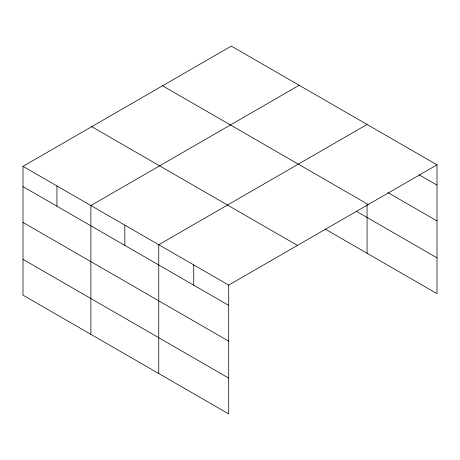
<?xml version="1.0" encoding="UTF-8"?>
<svg xmlns="http://www.w3.org/2000/svg" width="460" height="460" viewBox="0 0 460 460"><rect width="100%" height="100%" fill="white"/><g stroke="black" fill="none" stroke-linecap="round" stroke-linejoin="round"><path stroke-width="0.69" d="M437 164.841L231.305 46.086L23 166.347L23 295.159L228.695 413.914L228.695 285.102L437 164.841L437 293.652L325.105 229.051M299.184 85.272L90.879 205.539L90.879 334.351M367.063 124.465L158.757 244.726L158.757 373.537M419.209 174.834L437 185.104M387.924 192.59L437 220.927M162.564 85.773L368.259 204.527M356.575 211.399L437 257.83M91.741 126.661L297.436 245.416M23 166.347L228.695 285.102M23 186.616L228.695 305.371M23 222.433L228.695 341.188M23 259.342L228.695 378.097M367.063 204.677L367.063 253.276M193.729 264.914L193.729 285.183M124.821 225.13L124.821 245.398M56.942 185.943L56.942 206.206"/></g></svg>
